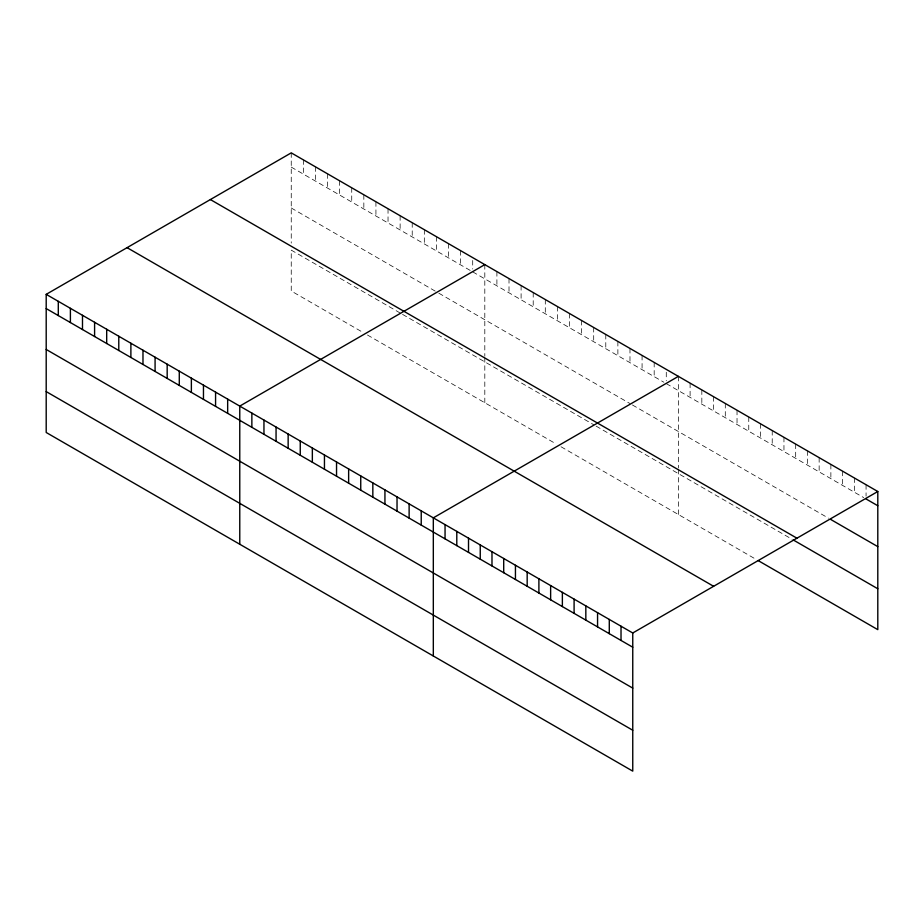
<?xml version="1.0" encoding="UTF-8"?>
<svg xmlns="http://www.w3.org/2000/svg" width="924" height="924" viewBox="0 0 924 924"><rect width="100%" height="100%" fill="white"/><g stroke="black" fill="none" stroke-linecap="round" stroke-linejoin="round"><path stroke-width="0.69" stroke-dasharray="4.62 3.46" d="M291.245 167.105L470.293 270.466M472.707 271.864L663.859 382.224M666.273 383.622L863.721 497.62M291.245 207.992L436.417 291.811M438.842 293.197L629.983 403.557M632.397 404.955L828.528 518.191M400.127 312.982L291.245 250.115L291.245 291.014L363.837 332.917M402.541 314.379L593.693 424.728M596.107 426.126L792.168 539.316M367.463 335.008L556.19 443.97M561.03 446.766L755.797 559.216M866.065 484.742L866.065 496.119M854.342 477.962L854.342 492.203M842.607 471.194L842.607 485.423M830.872 464.426L830.872 478.655M819.149 457.646L819.149 471.875M807.414 450.877L807.414 465.107M795.679 444.098L795.679 458.339M783.956 437.329L783.956 451.559M772.221 430.561L772.221 444.791M760.487 423.781L760.487 438.011M748.763 417.013L748.763 431.242M737.029 410.233L737.029 424.474M725.294 403.465L725.294 417.694M713.571 396.696L713.571 410.926M701.836 389.916L701.836 404.146M690.101 383.148L690.101 397.378M678.378 376.368L678.378 468.006M678.378 469.415L678.378 514.518M666.273 372.233L666.273 380.769M654.18 362.404L654.18 376.634M642.076 355.417L642.076 369.646M629.983 348.44L629.983 362.67M617.879 341.453L617.879 355.682M605.786 334.465L605.786 348.695M593.693 327.477L593.693 341.718M581.589 320.501L581.589 334.731M569.496 313.513L569.496 327.743M557.391 306.525L557.391 320.755M545.299 299.549L545.299 313.779M533.206 292.562L533.206 306.791M521.101 285.574L521.101 299.803M509.009 278.586L509.009 292.827M496.904 271.61L496.904 285.839M484.811 264.622L484.811 356.26M484.811 357.657L484.811 402.76M472.707 260.487L472.707 269.023M460.614 250.658L460.614 264.888M448.521 243.67L448.521 257.9M436.417 236.683L436.417 250.912M424.324 229.695L424.324 243.936M412.219 222.719L412.219 236.948M400.127 215.731L400.127 229.96M388.034 208.743L388.034 222.973M375.929 201.767L375.929 215.997M363.837 194.779L363.837 209.009M351.732 187.791L351.732 202.021M339.639 180.804L339.639 195.033M327.535 173.828L327.535 188.057M315.442 166.84L315.442 181.069M303.349 159.852L303.349 174.082M291.245 152.864L291.245 243.104"/><path stroke-width="1.39" d="M46.2 294.352L632.755 632.986L632.755 771.136L46.2 432.49L46.2 294.352L291.245 152.864L877.8 491.51L877.8 629.648L758.142 560.568M484.811 264.622L239.766 406.098L239.766 544.236M678.378 376.368L433.321 517.856L433.321 655.994M632.755 632.986L877.8 491.51M866.065 498.972L877.8 505.74M830.872 519.542L877.8 546.638M210.383 199.561L796.938 538.195M793.335 539.997L877.8 588.761M127.062 247.655L713.617 586.301M46.2 308.581L632.755 647.216M46.2 349.468L632.755 688.114M46.2 391.603L632.755 730.237M621.02 626.218L621.02 640.447M609.286 619.438L609.286 633.679M597.562 612.67L597.562 626.899M585.828 605.901L585.828 620.131M574.093 599.122L574.093 613.351M562.37 592.353L562.37 606.583M550.635 585.585L550.635 599.815M538.9 578.805L538.9 593.035M527.177 572.037L527.177 586.266M515.442 565.257L515.442 579.487M503.707 558.489L503.707 572.718M491.984 551.72L491.984 565.95M480.249 544.941L480.249 559.17M468.514 538.172L468.514 552.402M456.791 531.392L456.791 545.622M445.056 524.624L445.056 538.854M421.228 510.868L421.228 525.098M409.124 503.88L409.124 518.11M397.031 496.893L397.031 511.134M384.938 489.916L384.938 504.146M372.834 482.929L372.834 497.158M360.741 475.941L360.741 490.17M348.637 468.965L348.637 483.194M336.544 461.977L336.544 476.207M324.451 454.989L324.451 469.219M312.347 448.001L312.347 462.243M300.254 441.025L300.254 455.255M288.149 434.037L288.149 448.267M276.057 427.05L276.057 441.279M263.952 420.074L263.952 434.303M251.859 413.086L251.859 427.315M227.662 399.11L227.662 413.34M215.569 392.134L215.569 406.364M203.465 385.146L203.465 399.376M191.372 378.159L191.372 392.388M179.279 371.171L179.279 385.412M167.175 364.195L167.175 378.424M155.082 357.207L155.082 371.436M142.977 350.219L142.977 364.449M130.885 343.243L130.885 357.473M118.78 336.255L118.78 350.485M106.687 329.267L106.687 343.497M94.595 322.28L94.595 336.521M82.49 315.303L82.49 329.533M70.397 308.316L70.397 322.545M58.293 301.328L58.293 315.558"/></g></svg>
